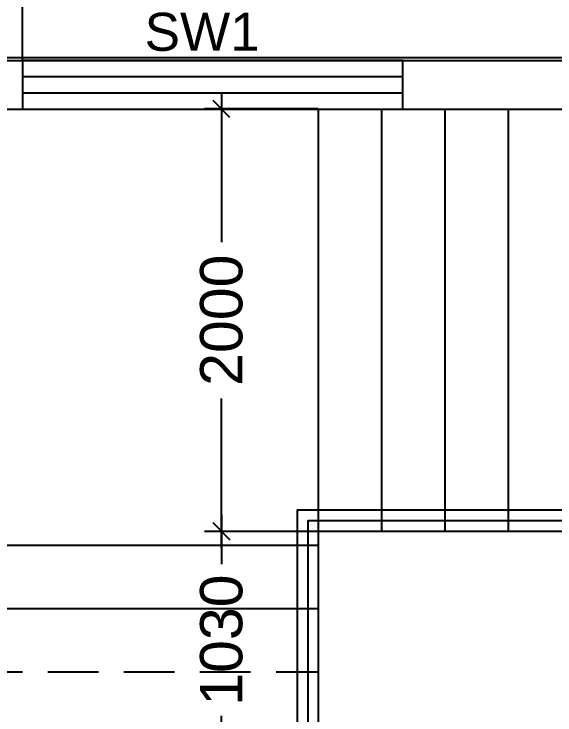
# Model space of a CAD drawing. Extents: x 7897917 to 8423973, y -6487334 to -6173396.
# Drawn here: x 8264853 to 8267412, y -6366561 to -6363242 of the extents above; entities that cross this region are included whole.
import ezdxf
from ezdxf.enums import TextEntityAlignment as Align

# ---------------------------------------------------------------- set-up
doc = ezdxf.new("R2010")
doc.units = 0
doc.header["$LTSCALE"] = 600
doc.header["$MEASUREMENT"] = 0
doc.header["$PDMODE"] = 35
doc.linetypes.add('DASHED', pattern=[0.75, 0.5, -0.25])
doc.layers.get('0').update_dxf_attribs({"linetype": 'CONTINUOUS'})
doc.layers.get('Defpoints').update_dxf_attribs({"linetype": 'CONTINUOUS'})
for name, color, linetype in [('joinery', 7, 'CONTINUOUS'), ('LINE', 8, 'CONTINUOUS'), ('Railing', 21, 'CONTINUOUS'), ('S-Col-Hatch', 30, 'CONTINUOUS'), ('Stairscase', 7, 'CONTINUOUS'), ('Walls', 7, 'CONTINUOUS'), ('WIN', 151, 'CONTINUOUS'), ('Working Dim', 5, 'CONTINUOUS')]:
    doc.layers.add(name, color=color, linetype=linetype)
doc.styles.add('ari', font='arial.ttf')
doc.dimstyles.new('int. dim', dxfattribs={"dimtxt": 450, "dimasz": 80, "dimexe": 80, "dimexo": 0, "dimgap": 70, "dimtad": 0, "dimdec": 0, "dimzin": 12, "dimdsep": 46, "dimtxsty": 'ari', "dimblk": 'OBLIQUE', "dimcen": 2, "dimdle": 80, "dimclrd": 256, "dimclre": 256, "dimclrt": 6, "dimadec": 0, "dimazin": 0, "dimtfac": 1, "dimtdec": 0, "dimtix": 1, "dimtmove": 2, "dimatfit": 3, "dimfxl": 1, "dimtolj": 1, "dimtzin": 0, "dimlwd": -1, "dimlwe": -1, "dimarcsym": 0})

# ---------------------------------------------------------------- blocks, each defined once
blk = doc.blocks.new('A$C6E5D1AD4')
at = {"layer": 'S-Col-Hatch', "color": 8, "linetype": 'Continuous'}
blk.add_line((-15530, -6316.5, -14.4), (15530, -6316.5, -14.4), dxfattribs=at)
blk = doc.blocks.new('_Oblique')
at = {"color": 0, "linetype": 'ByBlock', "lineweight": -2}
blk.add_line((-0.5, -0.5), (0.5, 0.5), dxfattribs=at)
blk = doc.blocks.new('*D2603')
at = {"layer": 'Defpoints', "color": 0, "transparency": 16777216}
for p in [(8265834.2, -6363691.8), (8266292, -6363691.8, -5.8), (8266292, -6365691.8, -5.8)]:
    blk.add_point(p, dxfattribs=at)
at = {"layer": 'Working Dim', "transparency": 16777216}
for p, q in [((8265834.2, -6363611.8), (8265834.2, -6364321.8)), ((8266292, -6363691.8), (8265754.2, -6363691.8)), ((8265834.2, -6365771.8), (8265834.2, -6365061.8)), ((8266292, -6365691.8), (8265754.2, -6365691.8))]:
    blk.add_line(p, q, dxfattribs=at)
at = {"layer": 'Working Dim', "transparency": 16777216, "xscale": 80, "yscale": 80, "zscale": 80}
for p, rotation in [((8265834.2, -6363691.8), 90), ((8265834.2, -6365691.8), 270)]:
    blk.add_blockref('_Oblique', p, dxfattribs=dict(at, rotation=rotation))
at = {"layer": 'Working Dim', "color": 6, "transparency": 16777216, "insert": (8265834.2, -6364691.8), "char_height": 200, "attachment_point": 5, "rotation": 90, "style": 'ari'}
blk.add_mtext('\\A1;2000', dxfattribs=at)
blk = doc.blocks.new('*D2604')
at = {"layer": 'Defpoints', "color": 0, "transparency": 16777216}
for p in [(8266292, -6365691.8), (8265834.2, -6366721.4), (8266292, -6366721.4, -2.6)]:
    blk.add_point(p, dxfattribs=at)
at = {"layer": 'Working Dim', "transparency": 16777216}
for p, q in [((8265834.2, -6365611.8), (8265834.2, -6365847.7)), ((8266292, -6365691.8), (8265754.2, -6365691.8)), ((8265834.2, -6366801.4), (8265834.2, -6366565.5)), ((8266292, -6366721.4), (8265754.2, -6366721.4))]:
    blk.add_line(p, q, dxfattribs=at)
at = {"layer": 'Working Dim', "transparency": 16777216, "xscale": 80, "yscale": 80, "zscale": 80}
for p, rotation in [((8265834.2, -6365691.8), 90), ((8265834.2, -6366721.4), 270)]:
    blk.add_blockref('_Oblique', p, dxfattribs=dict(at, rotation=rotation))
at = {"layer": 'Working Dim', "color": 6, "transparency": 16777216, "insert": (8265834.2, -6366206.6), "char_height": 200, "attachment_point": 5, "rotation": 90, "style": 'ari'}
blk.add_mtext('\\A1;1030', dxfattribs=at)
blk = doc.blocks.new('*D2758')
at = {"layer": 'Defpoints', "color": 0, "transparency": 16777216}
for p in [(8264662.3, -6362938.2), (8264662.3, -6363467.2, 2.7), (8264892.2, -6363462.3)]:
    blk.add_point(p, dxfattribs=at)
at = {"layer": 'Working Dim', "transparency": 16777216}
for p, q in [((8264662.3, -6363467.2), (8264662.3, -6362858.2)), ((8264892.2, -6363462.3), (8264892.2, -6362858.2)), ((8264662.3, -6362938.2), (8264582.3, -6362938.2)), ((8264892.2, -6362938.2), (8264662.3, -6362938.2)), ((8264892.2, -6362938.2), (8264972.2, -6362938.2))]:
    blk.add_line(p, q, dxfattribs=at)
at = {"layer": 'Working Dim', "transparency": 16777216, "xscale": 80, "yscale": 80, "zscale": 80}
blk.add_blockref('_Oblique', (8264662.3, -6362938.2), dxfattribs=at)
at = {"layer": 'Working Dim', "transparency": 16777216, "xscale": 80, "yscale": 80, "zscale": 80, "rotation": 180}
blk.add_blockref('_Oblique', (8264892.2, -6362938.2), dxfattribs=at)
at = {"layer": 'Working Dim', "color": 6, "transparency": 16777216, "insert": (8264777.2, -6362938.2), "char_height": 200, "attachment_point": 5, "style": 'ari'}
blk.add_mtext('\\A1;230', dxfattribs=at)

msp = doc.modelspace()

# ---------------------------------------------------------------- linework, layer by layer
at = {"layer": 'Railing', "elevation": 10.513}
for points in [[(8266192.038, -6366821.401), (8269692.04, -6366821.401), (8269692.04, -6365591.79), (8266192.038, -6365591.79)], [(8266242.038, -6366771.401), (8269642.039, -6366771.401), (8269642.039, -6365641.791), (8266242.038, -6365641.791)]]:
    msp.add_lwpolyline(points, close=True, dxfattribs=at)
at = {"layer": 'Stairscase', "color": 7}
for p, q in [((8266292.039, -6363691.791, 7.346), (8266292.039, -6365691.791, 7.346)), ((8266592.039, -6365691.791, 7.346), (8266592.039, -6363691.791, 7.346)), ((8266892.039, -6365691.791, 7.346), (8266892.039, -6363691.791, 7.346)), ((8267192.039, -6365691.791, 7.346), (8267192.039, -6363691.791, 7.346)), ((8264292.239, -6365756.596, 10.513), (8266292.039, -6365756.596, 10.513)), ((8264292.24, -6366056.596, 10.513), (8266292.039, -6366056.596, 10.513))]:
    msp.add_line(p, q, dxfattribs=at)
at = {"layer": 'Stairscase', "color": 8, "linetype": 'DASHED', "ltscale": 0.8}
msp.add_line((8264292.241, -6366356.596, 10.513), (8266292.039, -6366356.596, 10.513), dxfattribs=at)
at = {"layer": 'Stairscase', "color": 7, "elevation": 10.513}
msp.add_lwpolyline([(8266292.039, -6366721.4), (8269592.039, -6366721.4), (8269592.039, -6365691.791), (8266292.039, -6365691.791)], close=True, dxfattribs=at)
at = {"layer": 'Walls', "color": 7}
for p, q in [((8264662.209, -6363462.196, 2.894), (8269409.805, -6363462.199, 2.894)), ((8264662.327, -6363692.025, 2.894), (8269409.805, -6363692.028, 2.894))]:
    msp.add_line(p, q, dxfattribs=at)
at = {"layer": 'WIN', "linetype": 'Continuous', "elevation": 10.766}
for points in [[(8264892.186, -6363462.296), (8264892.186, -6363692.296), (8266692.186, -6363692.296), (8266692.186, -6363462.296)], [(8264892.186, -6363539.296), (8264892.186, -6363615.296), (8266692.186, -6363615.296), (8266692.186, -6363539.296)]]:
    msp.add_lwpolyline(points, close=True, dxfattribs=at)

# ---------------------------------------------------------------- block references
at = {"layer": 'LINE'}
msp.add_blockref('A$C6E5D1AD4', (8278992.256, -6357131.751, 11175.826), dxfattribs=at)

# ---------------------------------------------------------------- texts
at = {"layer": 'joinery', "style": 'ari'}
msp.add_text('SW1', height=180, dxfattribs=at).set_placement((8265742.852, -6363416.251, 8.025), align=Align.CENTER)

# ---------------------------------------------------------------- dimensions: what is measured, and where the dimension line sits
at = {"layer": 'Working Dim'}
dim = msp.add_linear_dim(base=(8264662.28, -6362938.165, 10.766), p1=(8264892.186, -6363462.296, 10.766), p2=(8264662.28, -6363467.234, 13.508), dimstyle='int. dim', override={"dimtxt": 200, "dimarcsym": 1}, dxfattribs=at)
dim.commit()
dim.dimension.update_dxf_attribs({"geometry": '*D2758', "text_midpoint": (8264777.233, -6362938.165, 10.766)})
for base, p1, p2, picture, middle in [((8265834.232, -6363691.791, 13.156), (8266292.039, -6365691.791, 7.346), (8266292.039, -6363691.791, 7.346), '*D2603', (8265834.232, -6364691.791, 13.156)), ((8265834.232, -6366721.4, 13.156), (8266292.039, -6365691.791, 13.156), (8266292.039, -6366721.4, 10.513), '*D2604', (8265834.232, -6366206.596, 13.156))]:
    dim = msp.add_linear_dim(base=base, p1=p1, p2=p2, angle=270, dimstyle='int. dim', override={"dimtxt": 200}, dxfattribs=at)
    dim.commit()
    dim.dimension.update_dxf_attribs({"geometry": picture, "text_midpoint": middle})

doc.saveas('drawing.dxf')
